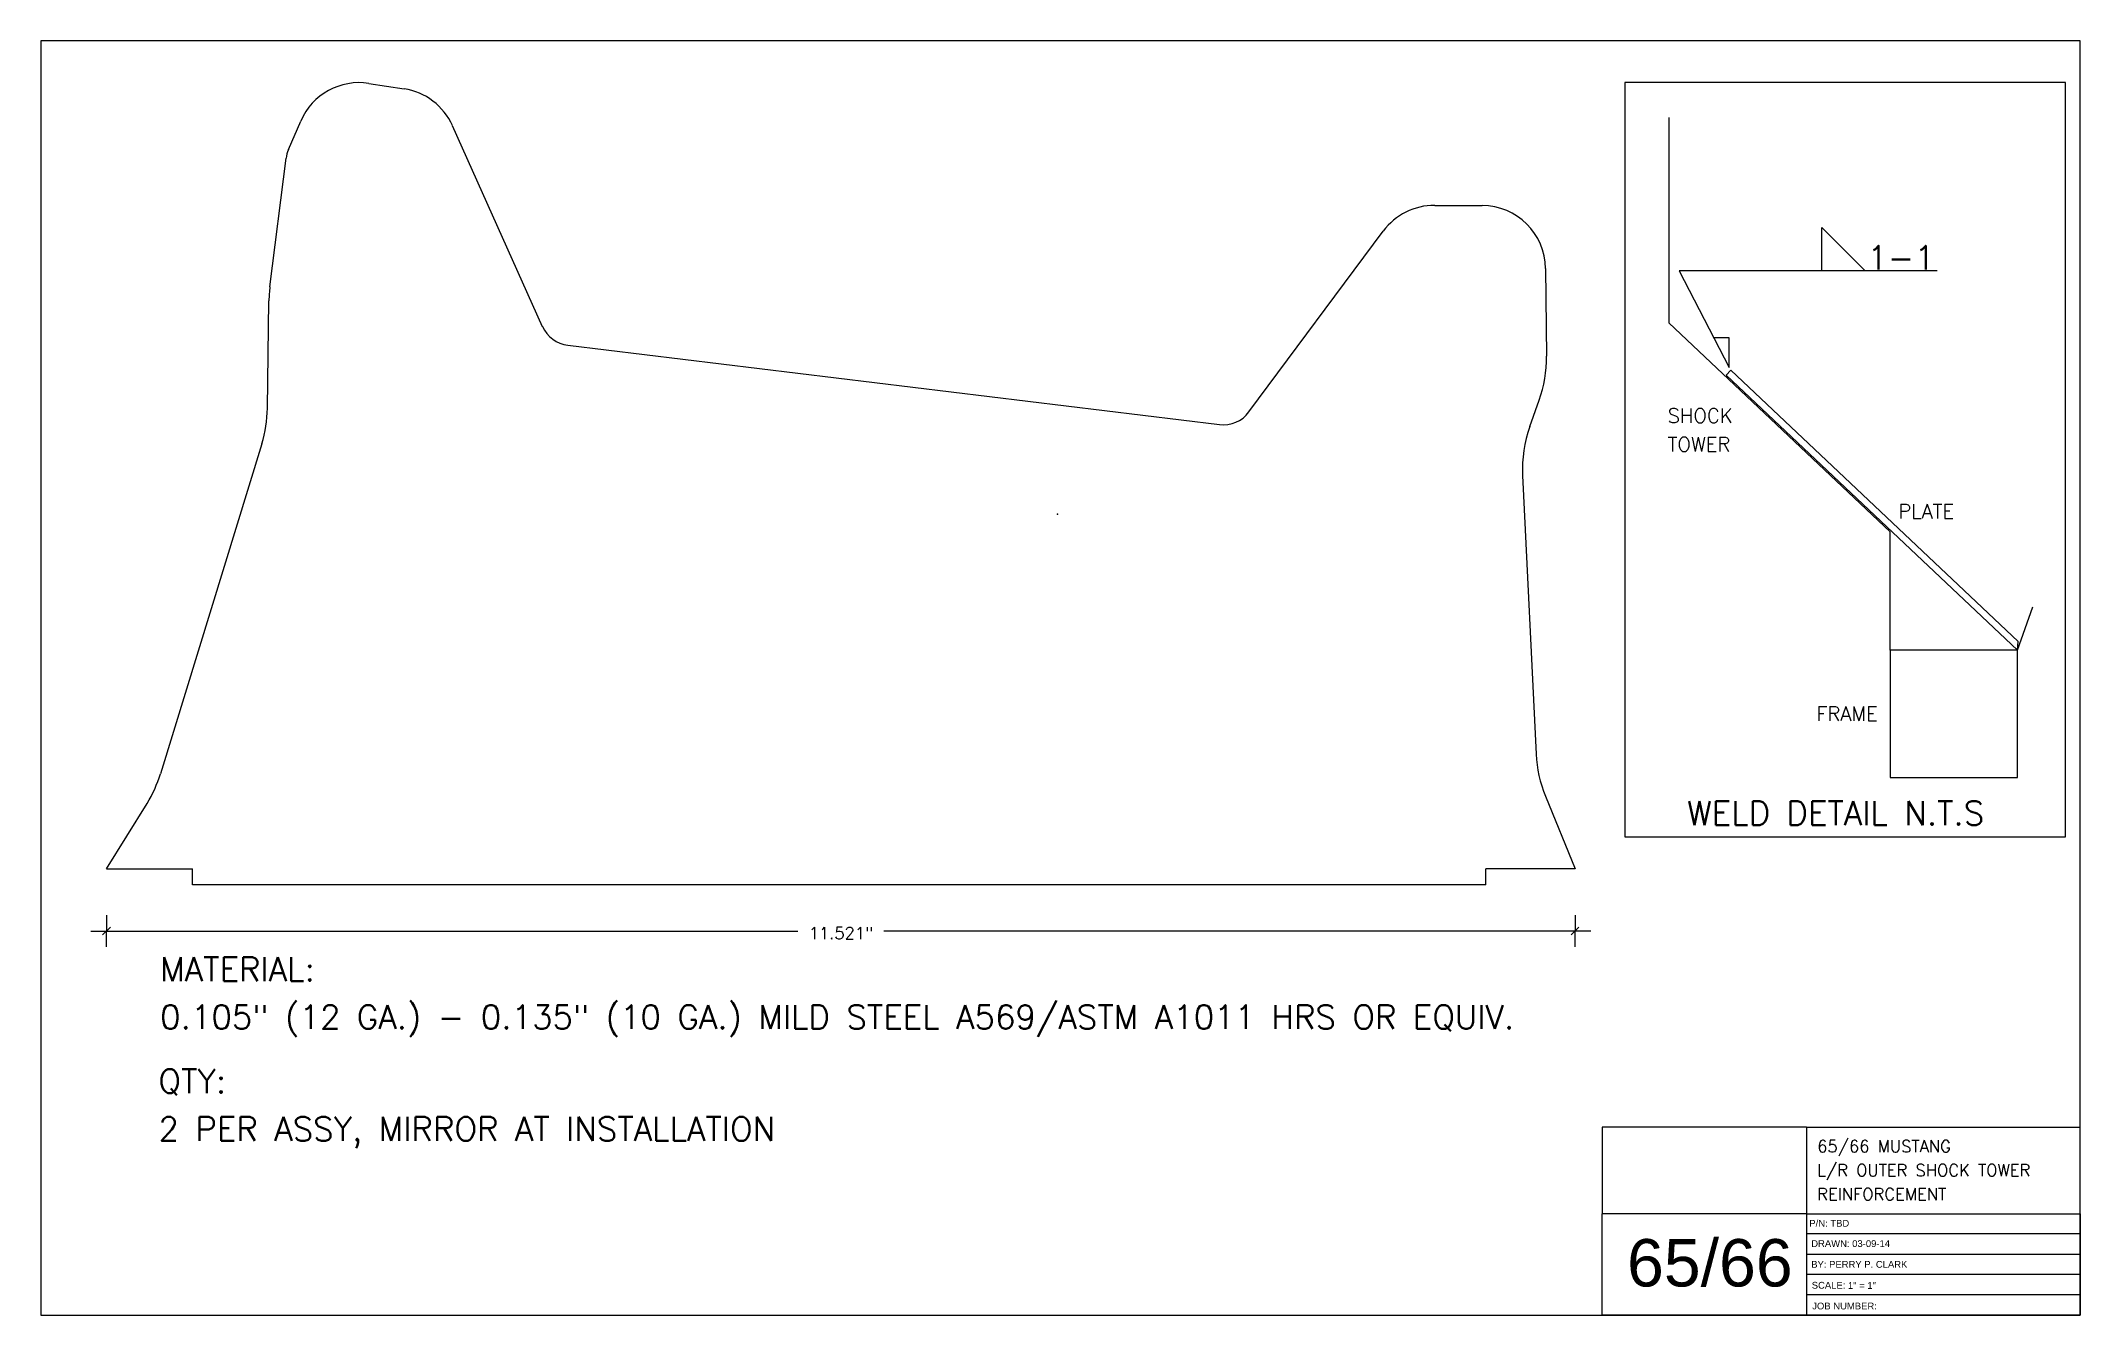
# Model space of a CAD drawing. Extents: x -7.2 to 8.8, y -6.9 to 3.1.
import ezdxf

# ---------------------------------------------------------------- set-up
doc = ezdxf.new("R2010")
doc.units = 0
doc.header["$MEASUREMENT"] = 0
doc.layers.add('LAYER001', color=7, linetype='CONTINUOUS')
doc.styles.add('DCADTXTSTYLE1', font='')
doc.styles.add('DCADTXTSTYLE2', font='SIMPLEX')
doc.styles.get('DCADTXTSTYLE1').set_extended_font_data('ARIAL')

msp = doc.modelspace()

# ---------------------------------------------------------------- linework, layer by layer
at = {"layer": 'LAYER001', "color": 7, "linetype": 'CONTINUOUS', "ltscale": 12}
for p, q in [((8.818, 3.082), (-7.182, 3.082)), ((-7.182, 3.082), (-7.182, -6.918)), ((8.818, -6.918), (8.818, 3.082)), ((8.703, 2.754), (5.245, 2.754)), ((5.245, 2.754), (5.245, -3.163)), ((8.703, -3.163), (8.703, 2.754)), ((5.245, -3.163), (8.703, -3.163)), ((-6.665, -3.778), (-6.665, -3.903)), ((4.855, -3.778), (4.855, -3.903)), ((-6.79, -3.903), (-6.665, -3.903)), ((-6.665, -3.903), (-1.242, -3.903)), ((-6.665, -4.028), (-6.665, -3.903)), ((4.855, -3.903), (-0.568, -3.903)), ((4.98, -3.903), (4.855, -3.903)), ((4.855, -4.028), (4.855, -3.903)), ((-7.182, -6.918), (8.818, -6.918))]:
    msp.add_line(p, q, dxfattribs=at)
at = {"layer": 'LAYER001', "color": 1, "linetype": 'CONTINUOUS', "ltscale": 2.144561}
for p, q in [((-4.607, 2.748), (-4.332, 2.706)), ((-5.239, 2.229), (-5.142, 2.453)), ((-3.245, 0.839), (-3.952, 2.416)), ((-5.384, 1.153), (-5.257, 2.161)), ((3.754, 1.791), (4.126, 1.79)), ((2.297, 0.17), (3.351, 1.589)), ((4.624, 1.295), (4.631, 0.607)), ((-5.404, 0.2), (-5.392, 1.042)), ((-3.047, 0.693), (2.066, 0.071)), ((4.5, 0.056), (4.573, 0.262)), ((-5.448, -0.079), (-6.243, -2.669)), ((4.443, -0.328), (4.549, -2.515)), ((4.622, -2.845), (4.855, -3.414)), ((-6.665, -3.415), (-6.348, -2.902)), ((4.156, -3.54), (-5.992, -3.54))]:
    msp.add_line(p, q, dxfattribs=at)
at = {"layer": 'LAYER001', "color": 211, "linetype": 'CONTINUOUS', "ltscale": 1.07228}
for p, q in [((5.59, 2.481), (5.59, 0.869)), ((7.327, -0.77), (5.59, 0.869)), ((7.327, -1.699), (7.327, -0.77)), ((8.327, -1.699), (8.446, -1.36)), ((7.327, -1.699), (7.327, -2.699)), ((8.327, -1.699), (7.327, -1.699)), ((8.327, -2.699), (8.327, -1.699)), ((7.327, -2.699), (8.327, -2.699))]:
    msp.add_line(p, q, dxfattribs=at)
at = {"layer": 'LAYER001', "color": 7, "linetype": 'CONTINUOUS', "ltscale": 2.144561}
for p, q in [((6.791, 1.278), (6.791, 1.617)), ((6.791, 1.617), (7.13, 1.278)), ((7.696, 1.278), (5.672, 1.278)), ((5.672, 1.278), (6.065, 0.519)), ((6.065, 0.751), (5.944, 0.751)), ((6.065, 0.519), (6.065, 0.751))]:
    msp.add_line(p, q, dxfattribs=at)
at = {"layer": 'LAYER001', "color": 1, "linetype": 'CONTINUOUS', "ltscale": 1.07228}
for p, q in [((6.077, 0.497), (6.04, 0.459)), ((6.077, 0.497), (6.04, 0.459)), ((8.332, -1.63), (6.077, 0.497)), ((8.332, -1.63), (6.077, 0.497)), ((6.04, 0.459), (8.327, -1.699)), ((6.04, 0.459), (8.327, -1.699)), ((8.327, -1.699), (8.332, -1.63)), ((8.327, -1.699), (8.332, -1.63))]:
    msp.add_line(p, q, dxfattribs=at)
at = {"layer": 'LAYER001', "color": 1, "linetype": 'CONTINUOUS', "ltscale": 12}
for p, q in [((-6.665, -3.415), (-5.992, -3.415)), ((-5.992, -3.54), (-5.992, -3.415)), ((4.855, -3.414), (4.156, -3.414)), ((4.156, -3.54), (4.156, -3.414))]:
    msp.add_line(p, q, dxfattribs=at)
at = {"layer": 'LAYER001', "color": 3, "linetype": 'CONTINUOUS', "ltscale": 12}
for p, q in [((-6.634, -3.872), (-6.697, -3.934)), ((4.824, -3.934), (4.886, -3.872))]:
    msp.add_line(p, q, dxfattribs=at)
at = {"layer": 'LAYER001', "color": 7, "linetype": 'CONTINUOUS', "ltscale": 0.017702}
for p, q in [((6.67, -5.443, 2.08), (5.068, -5.443, 2.08)), ((5.068, -5.443, 2.08), (5.068, -6.121, 2.08)), ((6.67, -6.121, 2.08), (5.068, -6.121, 2.08)), ((5.068, -6.918, 2.08), (5.068, -6.121, 2.08)), ((6.67, -6.121, 2.08), (6.67, -6.28, 2.08)), ((8.818, -6.121, 2.08), (8.818, -6.28, 2.08)), ((8.818, -6.28, 2.08), (6.67, -6.28, 2.08)), ((6.67, -6.28, 2.08), (6.67, -6.44, 2.08)), ((8.818, -6.28, 2.08), (8.818, -6.44, 2.08)), ((8.818, -6.44, 2.08), (6.67, -6.44, 2.08)), ((6.67, -6.44, 2.08), (6.67, -6.599, 2.08)), ((8.818, -6.44, 2.08), (8.818, -6.599, 2.08)), ((8.818, -6.599, 2.08), (6.67, -6.599, 2.08)), ((6.67, -6.599, 2.08), (6.67, -6.758, 2.08)), ((8.818, -6.599, 2.08), (8.818, -6.758, 2.08)), ((8.818, -6.758, 2.08), (6.67, -6.758, 2.08)), ((6.67, -6.758, 2.08), (6.67, -6.918, 2.08)), ((8.818, -6.758, 2.08), (8.818, -6.918, 2.08)), ((6.67, -6.918, 2.08), (5.068, -6.918, 2.08)), ((8.818, -6.918, 2.08), (6.67, -6.918, 2.08))]:
    msp.add_line(p, q, dxfattribs=at)
at = {"layer": 'LAYER001', "color": 7, "linetype": 'CONTINUOUS', "ltscale": 15}
for p, q in [((6.67, -5.443), (6.67, -6.121)), ((6.67, -5.443), (6.67, -6.121)), ((6.67, -5.443), (8.818, -5.443)), ((6.67, -6.121), (8.818, -6.121))]:
    msp.add_line(p, q, dxfattribs=at)
at = {"layer": 'LAYER001', "color": 1, "linetype": 'CONTINUOUS', "ltscale": 2.144561}
for centre, radius, start, end in [((-4.683, 2.254), 0.5, 81.2358, 156.6042), ((-4.408, 2.212), 0.5, 24.1555, 81.2358), ((-5.009, 2.129), 0.25, 156.6042, 172.8147), ((3.752, 1.291), 0.5, 89.7556, 143.4113), ((4.124, 1.29), 0.5, 0.5593, 89.7556), ((-4.392, 1.028), 1, 172.8147, 179.1706), ((-3.017, 0.942), 0.25, 204.1555, 263.0614), ((3.631, 0.597), 1, 340.4144, 360.5593), ((-6.404, 0.214), 1, 342.9495, 359.1706), ((2.096, 0.319), 0.25, 263.0614, 323.4113), ((5.442, -0.279), 1, 160.4144, 182.7683), ((5.548, -2.466), 1, 182.7683, 202.2533), ((-7.199, -2.376), 1, 328.276, 342.9495)]:
    msp.add_arc(centre, radius, start, end, dxfattribs=at)
at = {"layer": 'LAYER001', "color": 7, "linetype": 'CONTINUOUS', "ltscale": 12}
msp.add_point((0.794, -0.632), dxfattribs=at)

# ---------------------------------------------------------------- texts
at = {"layer": 'LAYER001', "color": 7, "linetype": 'CONTINUOUS', "ltscale": 2.144561, "style": 'DCADTXTSTYLE2'}
msp.add_text('1-1', height=0.1875, dxfattribs=at).set_placement((7.148, 1.287))
at = {"layer": 'LAYER001', "color": 7, "linetype": 'CONTINUOUS', "ltscale": 12, "style": 'DCADTXTSTYLE2'}
for s, height, p in [('SHOCK', 0.1125, (5.581, 0.085)), ('TOWER', 0.1125, (5.581, -0.14)), ('PLATE', 0.1125, (7.391, -0.665)), ('FRAME', 0.1125, (6.748, -2.254)), ('WELD DETAIL N.T.S', 0.1875, (5.735, -3.071)), ('MATERIAL:', 0.1875, (-6.245, -4.296)), ('0.105" (12 GA.) - 0.135" (10 GA.) MILD STEEL A569/ASTM A1011 HRS OR EQUIV.', 0.1875, (-6.245, -4.671)), ('QTY:', 0.1875, (-6.258, -5.174)), ('2 PER ASSY, MIRROR AT INSTALLATION', 0.1875, (-6.258, -5.549)), ('65/66 MUSTANG', 0.09375, (6.755, -5.639)), ('L/R OUTER SHOCK TOWER', 0.09375, (6.755, -5.827)), ('REINFORCEMENT', 0.09375, (6.755, -6.014))]:
    msp.add_text(s, height=height, dxfattribs=at).set_placement(p)
at = {"layer": 'LAYER001', "color": 51, "linetype": 'CONTINUOUS', "ltscale": 12, "style": 'DCADTXTSTYLE2'}
msp.add_text('11.521"', height=0.0938, dxfattribs=at).set_placement((-1.157, -3.966))
at = {"layer": 'LAYER001', "color": 7, "linetype": 'CONTINUOUS', "ltscale": 0.017702, "style": 'DCADTXTSTYLE1'}
for s, height, p in [('P/N: TBD', 0.0531, (6.693, -6.223, 88.125)), ('65/66', 0.3717, (5.263, -6.692, 88.125)), ('DRAWN: 03-09-14', 0.05311, (6.708, -6.382, 88.125)), ('BY: PERRY P. CLARK', 0.05311, (6.708, -6.545, 88.125)), ('SCALE:', 0.0531, (6.712, -6.709, 88.125)), ('JOB NUMBER:', 0.05311, (6.716, -6.872, 88.125))]:
    msp.add_text(s, height=height, dxfattribs=at).set_placement(p)
at = {"layer": 'LAYER001', "color": 7, "linetype": 'CONTINUOUS', "ltscale": 0.029503, "style": 'DCADTXTSTYLE1'}
msp.add_text('1" = 1"', height=0.0531, dxfattribs=at).set_placement((6.996, -6.711, 88.125))

doc.saveas('drawing.dxf')
